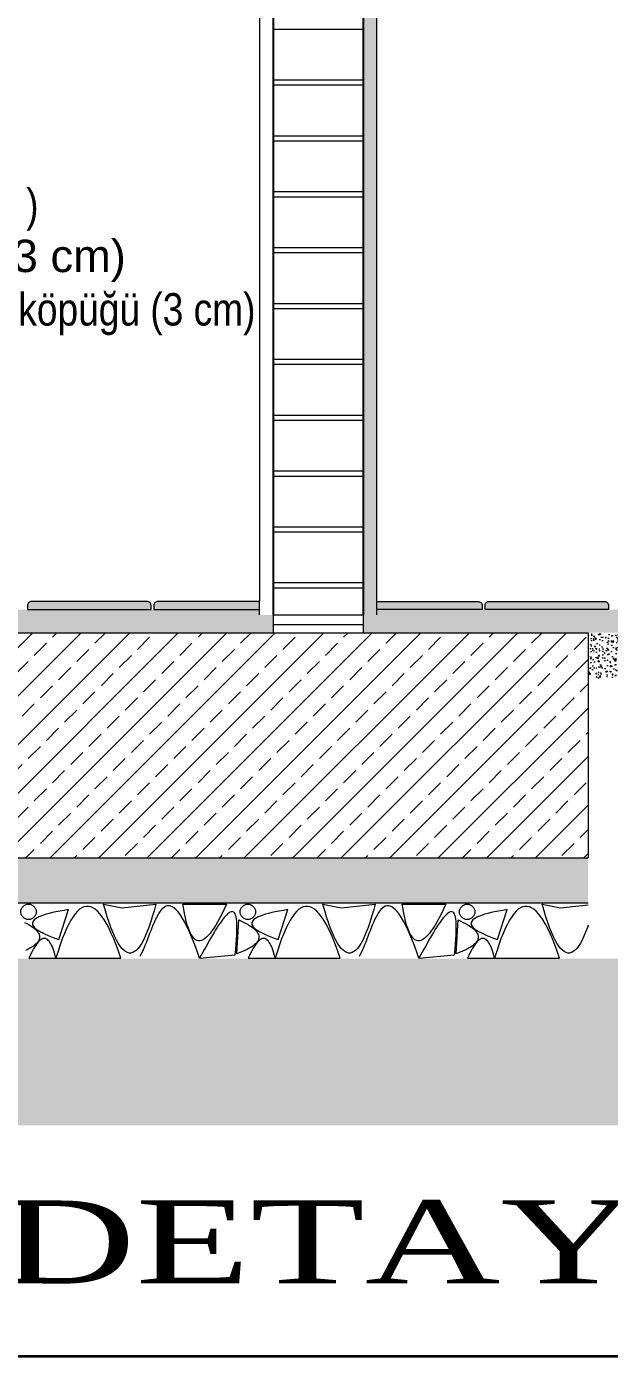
# Model space of a CAD drawing. Header units: millimetres. Extents: x 708 to 46452, y -4963 to 3960.
# Drawn here: x 39768 to 40055, y 1357 to 2012 of the extents above; entities that cross this region are included whole.
import ezdxf
from ezdxf.enums import TextEntityAlignment as Align

# ---------------------------------------------------------------- set-up
doc = ezdxf.new("R2010")
doc.units = ezdxf.units.MM
for name, color, linetype, lineweight in [('1', 7, 'Continuous', 0), ('101', 252, 'Continuous', 0), ('103', 31, 'Continuous', 0), ('155', 254, 'Continuous', 0), ('156', 254, 'Continuous', 0), ('160', 254, 'Continuous', 0), ('20', 1, 'Continuous', 0), ('61', 251, 'Continuous', 0), ('80', 3, 'Continuous', 0), ('BOYUT-pafta', 46, 'Continuous', 15), ('görünüş1', 251, 'Continuous', 35)]:
    doc.layers.add(name, color=color, linetype=linetype, lineweight=lineweight)
doc.layers.add('2', color=2, linetype='Continuous')
doc.styles.add('GENERATED_STYLE_8', font='arial.ttf')
doc.styles.add('STYLE1', font='times.ttf', dxfattribs={"width": 0.8, "height": 12.5})
pattern_1 = [(60, (-901604.135, -8959340.001), (-1.5754895597, 2.7288279678), [1.5754895628, -1.5754895628]), (120, (-901604.135, -8959340.001), (-3.1509791225, 1.8e-09), [1.5754895628, -1.5754895628]), (1e-14, (-901604.9226, -8959338.6367), (1.5754895628, 2.728827966), [1.5754895628, -1.5754895628])]
pattern_2 = [(37.5, (-105501.4372, -904256.4157), (-0.0282297965, 0.8634853653), [0, -0.6811716652, 0, -0.7618367308, 0, -0.7282262868]), (7.5, (-105501.4372, -904256.4157), (0.7931064114, 1.2647144307), [0, -0.3674741878, 0, -0.6139507772, 0, -0.23527310804]), (327.5, (-105501.9884, -904256.4157), (1.39556980415, 0.00253566484), [0, -0.2240696267, 0, -0.80665065614, 0, -1.0531272455]), (317.5, (-105501.9884, -904256.4157), (1.3471638526, 0.3933203956), [0, -0.11203481335, 0, -0.52880431903, 0, -0.6049879921])]
pattern_3 = [(50, (-100283.1247, -904851.9358), (-0.39159093277, 0.03425975088), [0.04094640515, -0.45041045667]), (355, (-100283.1247, -904851.9358), (-0.07575283006, 0.41066094447), [0.03275712412, -0.36032962096]), (100.4514447, (-100283.09206, -904851.93867), (0.31583810168, 0.37640117686), [0.03479908975, -0.38279030494]), (46.1842, (-100283.1247, -904851.82662), (-0.58266205966, 0.09036651932), [0.06141960773, -0.675615685]), (96.63555761, (-100283.07614, -904851.83416), (0.51028062245, 0.53182206525), [0.052198656, -0.57418597597]), (351.18415117, (-100283.1247, -904851.8266), (0.51028062248, 0.53182206522), [0.0491356154, -0.5404919718]), (21, (-100283.0701, -904851.85392), (-0.32588263999, 0.21981061616), [0.04094640515, -0.45041045667]), (326, (-100283.0701, -904851.85392), (0.13283836703, 0.39589685485), [0.03275712412, -0.36032836534]), (71.451445, (-100283.04294, -904851.87224), (0.4587210063, 0.17608624073), [0.03479908975, -0.38278964506]), (37.5, (-100283.1247, -904851.93581), (0.006638698165, 0.181744088155), [0, -0.35596074879, 0, -0.365787886025, 0, -0.36169324551]), (7.5, (-100283.1247, -904851.93581), (0.143623358177, 0.21532989002), [0, -0.20855369024, 0, -0.34777146776, 0, -0.137852897345]), (327.5, (-100283.24644, -904851.93581), (-0.291440810735, 0.012313463125), [0, -0.136488017174, 0, -0.42584261358, 0, -0.5650603911]), (317.5, (-100283.30104, -904851.93581), (0.31839146855, 0.05465214716), [0, -0.177434422326, 0, -0.28280317158, 0, -0.40127477049])]
pattern_4 = [(37.5, (-105439.1476, -904256.4157), (-0.0282297965, 0.8634853653), [0, -0.6811716652, 0, -0.7618367308, 0, -0.7282262868]), (7.5, (-105439.1476, -904256.4157), (0.7931064114, 1.2647144307), [0, -0.3674741878, 0, -0.6139507772, 0, -0.23527310804]), (327.5, (-105439.6988, -904256.4157), (1.39556980415, 0.00253566484), [0, -0.2240696267, 0, -0.80665065614, 0, -1.0531272455]), (317.5, (-105439.6988, -904256.4157), (1.3471638526, 0.3933203956), [0, -0.11203481335, 0, -0.52880431903, 0, -0.6049879921])]
pattern_5 = [(50, (-100220.8351, -904851.9358), (-0.39159093277, 0.03425975088), [0.04094640515, -0.45041045667]), (355, (-100220.8351, -904851.9358), (-0.07575283006, 0.41066094447), [0.03275712412, -0.36032962096]), (100.4514447, (-100220.80247, -904851.93867), (0.31583810168, 0.37640117686), [0.03479908975, -0.38279030494]), (46.1842, (-100220.8351, -904851.82662), (-0.58266205966, 0.09036651932), [0.06141960773, -0.675615685]), (96.63555761, (-100220.78655, -904851.83416), (0.51028062245, 0.53182206525), [0.052198656, -0.57418597597]), (351.18415117, (-100220.8351, -904851.8266), (0.51028062248, 0.53182206522), [0.0491356154, -0.5404919718]), (21, (-100220.7805, -904851.85392), (-0.32588263999, 0.21981061616), [0.04094640515, -0.45041045667]), (326, (-100220.7805, -904851.85392), (0.13283836703, 0.39589685485), [0.03275712412, -0.36032836534]), (71.451445, (-100220.75335, -904851.87224), (0.4587210063, 0.17608624073), [0.03479908975, -0.38278964506]), (37.5, (-100220.8351, -904851.93581), (0.006638698165, 0.181744088155), [0, -0.35596074879, 0, -0.365787886025, 0, -0.36169324551]), (7.5, (-100220.8351, -904851.93581), (0.143623358177, 0.21532989002), [0, -0.20855369024, 0, -0.34777146776, 0, -0.137852897345]), (327.5, (-100220.95685, -904851.93581), (-0.291440810735, 0.012313463125), [0, -0.136488017174, 0, -0.42584261358, 0, -0.5650603911]), (317.5, (-100221.01145, -904851.93581), (0.31839146855, 0.05465214716), [0, -0.177434422326, 0, -0.28280317158, 0, -0.40127477049])]

msp = doc.modelspace()

# ---------------------------------------------------------------- hatches: boundary and pattern name
at = {"layer": '101', "linetype": 'Continuous'}
msp.add_hatch(color=256, dxfattribs=at).paths.add_polyline_path([(39933.9, 1721.943), (39940.556, 1721.943), (39940.556, 2301.083), (40228.99, 2301.083), (40228.99, 2423.112), (40222.334, 2423.112), (40222.334, 2307.739), (39933.9, 2307.739)])
h = msp.add_hatch(dxfattribs=at)
h.set_pattern_fill('ANSI33', color=256, scale=0.106417, style=0, pattern_type=2)
h.set_pattern_definition([(45, (-325549.343, -3578400.623), (-11.95481533, 11.95481533), []), (45, (-325537.389, -3578400.623), (-11.95481533, 11.95481533), [8.45333099, -4.226665494])])
h.paths.add_polyline_path([(40044.836, 1713.121), (39282.227, 1713.121), (39282.227, 1602.185), (40044.836, 1602.185)])
h = msp.add_hatch(dxfattribs=at)
h.set_pattern_fill('AR_CONC', color=256, scale=0.106417, style=0, pattern_type=2)
h.set_pattern_definition([(50, (40044.836, 1663.422), (-5.81624, 0.50885), [0.60817, -6.68988]), (355, (40044.836, 1663.422), (-1.12515, 6.09949), [0.48654, -5.35192]), (100.4514, (40045.3205, 1663.3796), (4.6911, 5.59063), [0.51687, -5.68553]), (46.184, (40044.836, 1665.044), (-8.6542, 1.3422), [0.91226, -10.0348]), (96.6356, (40045.557, 1664.932), (7.5791, 7.89907), [0.7753, -8.5283]), (351.184, (40044.836, 1665.044), (7.5791, 7.8991), [0.7298, -8.02785]), (21, (40045.6467, 1664.6383), (-4.84029, 3.26481), [0.60817, -6.68988]), (326, (40045.6467, 1664.6383), (1.97303, 5.8802), [0.48654, -5.3519]), (71.4514, (40046.05, 1664.366), (6.81331, 2.61538), [0.51687, -5.68552]), (37.5, (40044.8358, 1663.422), (0.098604, 2.699418), [0, -5.28703, 0, -5.43299, 0, -5.372175]), (7.5, (40044.8358, 1663.422), (2.133216, 3.19826), [0, -3.097617, 0, -5.1654, 0, -2.04751]), (327.5, (40043.0275, 1663.422), (-4.328727, 0.18289), [0, -2.027236, 0, -6.32498, 0, -8.39276]), (317.5, (40042.2166, 1663.422), (4.72902, 0.81174), [0, -2.63541, 0, -4.20043, 0, -5.96007])])
h.paths.add_polyline_path([(40178.403, 1713.121), (40044.836, 1713.121), (40044.836, 1690.934), (40178.403, 1690.934)])
h = msp.add_hatch(dxfattribs=at)
h.set_pattern_fill('AR_CONC', color=256, scale=0.106417, style=0, pattern_type=2)
h.set_pattern_definition([(50, (39282.227, 1552.486), (-5.81624, 0.508855), [0.60817, -6.68988]), (355, (39282.227, 1552.486), (-1.125145, 6.099485), [0.486537, -5.35192]), (100.45144, (39282.712, 1552.4435), (4.691096, 5.59063), [0.516866, -5.685527]), (46.1842, (39282.227, 1554.108), (-8.65419, 1.3422), [0.91226, -10.03482]), (96.6356, (39282.948, 1553.996), (7.57912, 7.89907), [0.7753, -8.5283]), (351.1842, (39282.227, 1554.108), (7.57912, 7.89907), [0.7298, -8.02785]), (21, (39283.038, 1553.702), (-4.840286, 3.264814), [0.60817, -6.68988]), (326, (39283.038, 1553.702), (1.97303, 5.880197), [0.486537, -5.351903]), (71.45144, (39283.4414, 1553.43), (6.813314, 2.615383), [0.516866, -5.685517]), (37.5, (39282.2272, 1552.4859), (0.0986036, 2.6994177), [0, -5.287032, 0, -5.432993, 0, -5.372175]), (7.5, (39282.2272, 1552.486), (2.133216, 3.198263), [0, -3.097617, 0, -5.165397, 0, -2.047508]), (327.5, (39280.4189, 1552.4859), (-4.3287266, 0.18289), [0, -2.027236, 0, -6.324976, 0, -8.392757]), (317.5, (39279.608, 1552.486), (4.72902, 0.81174), [0, -2.635407, 0, -4.200433, 0, -5.960074])])
h.paths.add_polyline_path([(40044.836, 1602.185), (39282.227, 1602.185), (39282.227, 1579.998), (40044.836, 1579.998)])
h = msp.add_hatch(dxfattribs=at)
h.set_pattern_fill('EARTH', color=256, scale=0.106417, style=0, pattern_type=2)
h.set_pattern_definition([(45, (-325544.0585, -3578400.4453), (-1.2951049466, 1.2951049465), []), (45, (-325544.49, -3578400.0136), (-2.590209893, 2.590209893), []), (45, (-325544.922, -3578399.582), (-2.590209893, 2.590209893), []), (135.000000001, (-325545.35357, -3578399.15017), (0.43170164885, 0.43170164884), [1.8315549801, -1.8315549801])])
h.paths.add_polyline_path([(40178.403, 1552.486), (39282.227, 1552.486), (39282.227, 1470.393), (40178.403, 1470.393)])
at = {"layer": '103', "linetype": 'Continuous'}
h = msp.add_hatch(dxfattribs=at)
h.set_pattern_fill('TRIANG', color=256, scale=0.106417, style=0, pattern_type=2)
h.set_pattern_definition(pattern_1)
h.paths.add_polyline_path([(39889.525, 1721.943), (39282.227, 1721.943), (39282.227, 1713.121), (39889.525, 1713.121)])
h = msp.add_hatch(dxfattribs=at)
h.set_pattern_fill('TRIANG', color=256, scale=0.106417, style=0, pattern_type=2)
h.set_pattern_definition(pattern_1)
h.paths.add_polyline_path([(39933.9, 1721.943), (39933.9, 1713.121), (40178.403, 1713.121), (40178.403, 1721.943)])
at = {"layer": '156', "linetype": 'Continuous'}
h = msp.add_hatch(dxfattribs=at)
h.set_pattern_fill('AR_SAND', color=256, scale=0.106417, style=0, pattern_type=2)
h.set_pattern_definition(pattern_2)
h.paths.add_polyline_path([(39770.575, 1728.559, 0.4142136), (39768.546, 1726.53), (39768.546, 1724.501), (39829.416, 1724.501), (39829.416, 1726.53, 0.414216), (39827.387, 1728.559)])
h = msp.add_hatch(dxfattribs=at)
h.set_pattern_fill('AR_SAND', color=256, scale=0.106417, style=0, pattern_type=2)
h.set_pattern_definition(pattern_4)
h.paths.add_polyline_path([(39832.865, 1728.559, 0.4142136), (39830.836, 1726.53), (39830.836, 1724.501), (39882.869, 1724.501), (39882.869, 1728.559)])
h = msp.add_hatch(dxfattribs=at)
h.set_pattern_fill('AR_SAND', color=256, scale=0.106417, style=0, pattern_type=2)
h.set_pattern_definition(pattern_4)
h.paths.add_polyline_path([(39940.556, 1724.501), (39992.589, 1724.501), (39992.589, 1726.53, 0.4142136), (39990.56, 1728.559), (39940.556, 1728.559)])
h = msp.add_hatch(dxfattribs=at)
h.set_pattern_fill('AR_SAND', color=256, scale=0.106417, style=0, pattern_type=2)
h.set_pattern_definition(pattern_2)
h.paths.add_polyline_path([(39996.038, 1728.559, 0.4142136), (39994.009, 1726.53), (39994.009, 1724.501), (40054.879, 1724.501), (40054.879, 1726.53, 0.4142136), (40052.85, 1728.559)])
at = {"layer": '61', "linetype": 'Continuous'}
h = msp.add_hatch(dxfattribs=at)
h.set_pattern_fill('AR_CONC', color=256, scale=0.106417, style=0, pattern_type=2)
h.set_pattern_definition([(50, (-100345.4143, -904851.9358), (-0.39159093277, 0.03425975088), [0.04094640515, -0.45041045667]), (355, (-100345.4143, -904851.9358), (-0.07575283006, 0.41066094447), [0.03275712412, -0.36032962096]), (100.4514447, (-100345.38166, -904851.93867), (0.31583810168, 0.37640117686), [0.03479908975, -0.38279030494]), (46.1842, (-100345.4143, -904851.82662), (-0.58266205966, 0.09036651932), [0.06141960773, -0.675615685]), (96.63555761, (-100345.36573, -904851.83416), (0.51028062245, 0.53182206525), [0.052198656, -0.57418597597]), (351.18415117, (-100345.4143, -904851.8266), (0.51028062248, 0.53182206522), [0.0491356154, -0.5404919718]), (21, (-100345.3597, -904851.85392), (-0.32588263999, 0.21981061616), [0.04094640515, -0.45041045667]), (326, (-100345.3597, -904851.85392), (0.13283836703, 0.39589685485), [0.03275712412, -0.36032836534]), (71.451445, (-100345.33254, -904851.87224), (0.4587210063, 0.17608624073), [0.03479908975, -0.38278964506]), (37.5, (-100345.41429, -904851.93581), (0.006638698165, 0.181744088155), [0, -0.35596074879, 0, -0.365787886025, 0, -0.36169324551]), (7.5, (-100345.41429, -904851.93581), (0.143623358177, 0.21532989002), [0, -0.20855369024, 0, -0.34777146776, 0, -0.137852897345]), (327.5, (-100345.53603, -904851.93581), (-0.291440810735, 0.012313463125), [0, -0.136488017174, 0, -0.42584261358, 0, -0.5650603911]), (317.5, (-100345.59063, -904851.93581), (0.31839146855, 0.05465214716), [0, -0.177434422326, 0, -0.28280317158, 0, -0.40127477049])])
h.paths.add_polyline_path([(39706.257, 1724.501), (39706.257, 1721.943), (39768.546, 1721.943), (39768.546, 1724.501)])
h = msp.add_hatch(dxfattribs=at)
h.set_pattern_fill('AR_CONC', color=256, scale=0.106417, style=0, pattern_type=2)
h.set_pattern_definition(pattern_3)
h.paths.add_polyline_path([(39768.546, 1724.501), (39768.546, 1721.943), (39830.836, 1721.943), (39830.836, 1724.501)])
h = msp.add_hatch(dxfattribs=at)
h.set_pattern_fill('AR_CONC', color=256, scale=0.106417, style=0, pattern_type=2)
h.set_pattern_definition(pattern_5)
h.paths.add_polyline_path([(39830.836, 1721.943), (39882.869, 1721.943), (39882.869, 1724.501), (39830.836, 1724.501)])
h = msp.add_hatch(dxfattribs=at)
h.set_pattern_fill('AR_CONC', color=256, scale=0.106417, style=0, pattern_type=2)
h.set_pattern_definition(pattern_5)
h.paths.add_polyline_path([(39940.556, 1721.943), (39992.589, 1721.943), (39992.589, 1724.501), (39940.556, 1724.501)])
h = msp.add_hatch(dxfattribs=at)
h.set_pattern_fill('AR_CONC', color=256, scale=0.106417, style=0, pattern_type=2)
h.set_pattern_definition(pattern_3)
h.paths.add_polyline_path([(39992.589, 1724.501), (39992.589, 1721.943), (40054.879, 1721.943), (40054.879, 1724.501)])
h = msp.add_hatch(dxfattribs=at)
h.set_pattern_fill('AR_CONC', color=256, scale=0.106417, style=0, pattern_type=2)
h.set_pattern_definition(pattern_5)
h.paths.add_polyline_path([(40054.879, 1724.501), (40054.879, 1721.943), (40117.168, 1721.943), (40117.168, 1724.501)])

# ---------------------------------------------------------------- linework, layer by layer
at = {"layer": '1', "linetype": 'Continuous'}
for p, q in [((39882.869, 2230.736), (39882.869, 1728.559)), ((39940.556, 2230.736), (39940.556, 1728.559))]:
    msp.add_line(p, q, dxfattribs=at)
at = {"layer": '1', "linetype": 'Continuous', "flags": 128}
for points in [[(39882.869, 1721.943), (39882.869, 1728.559)], [(39940.556, 1728.559), (39940.556, 1721.943)]]:
    msp.add_lwpolyline(points, dxfattribs=at)
at = {"layer": '101', "linetype": 'Continuous'}
for p, q in [((39889.525, 2010.548), (39933.9, 2010.548)), ((39889.525, 1985.52), (39933.9, 1985.52)), ((39889.525, 1983.025), (39933.9, 1983.025)), ((39889.525, 1957.996), (39933.9, 1957.996)), ((39889.525, 1955.501), (39933.9, 1955.501)), ((39889.525, 1930.473), (39933.9, 1930.473)), ((39889.525, 1927.978), (39933.9, 1927.978)), ((39889.525, 1902.949), (39933.9, 1902.949)), ((39889.525, 1900.454), (39933.9, 1900.454)), ((39889.525, 1875.426), (39933.9, 1875.426)), ((39889.525, 1872.931), (39933.9, 1872.931)), ((39889.525, 1847.902), (39933.9, 1847.902)), ((39889.525, 1845.407), (39933.9, 1845.407)), ((39889.525, 1820.379), (39933.9, 1820.379)), ((39889.525, 1817.883), (39933.9, 1817.883)), ((39889.525, 1792.855), (39933.9, 1792.855)), ((39889.525, 1790.36), (39933.9, 1790.36)), ((39889.525, 1765.332), (39933.9, 1765.332)), ((39889.525, 1762.836), (39933.9, 1762.836)), ((39889.525, 1737.808), (39933.9, 1737.808)), ((39889.525, 1735.313), (39933.9, 1735.313))]:
    msp.add_line(p, q, dxfattribs=at)
at = {"layer": '155', "linetype": 'Continuous', "flags": 128}
for points in [[(39815.056, 1577.557), (39831.737, 1579.368), (39830.878, 1576.159), (39830.017, 1573.18), (39829.154, 1570.431), (39828.289, 1567.91), (39827.422, 1565.619), (39826.553, 1563.556), (39825.682, 1561.723), (39824.809, 1560.119), (39823.934, 1558.744), (39823.057, 1557.598), (39822.178, 1556.682), (39821.297, 1555.994), (39820.414, 1555.536), (39819.528, 1555.307), (39818.641, 1555.307), (39817.752, 1555.536), (39816.861, 1555.994), (39815.967, 1556.682), (39815.072, 1557.598), (39814.175, 1558.744), (39813.276, 1560.119), (39812.374, 1561.723), (39811.471, 1563.556), (39810.566, 1565.619), (39809.658, 1567.91), (39808.749, 1570.431), (39807.838, 1573.18), (39806.924, 1576.159), (39806.009, 1579.368)], [(39866.602, 1579.368), (39865.503, 1576.969), (39864.43, 1574.742), (39863.382, 1572.686), (39862.36, 1570.801), (39861.364, 1569.088), (39860.393, 1567.546), (39859.448, 1566.175), (39858.528, 1564.976), (39857.633, 1563.948), (39856.765, 1563.092), (39855.922, 1562.406), (39855.104, 1561.892), (39854.312, 1561.55), (39853.545, 1561.378), (39852.805, 1561.378), (39852.089, 1561.55), (39851.399, 1561.892), (39850.735, 1562.406), (39850.096, 1563.092), (39849.483, 1563.948), (39848.895, 1564.976), (39848.333, 1566.175), (39847.797, 1567.546), (39847.286, 1569.088), (39846.8, 1570.801), (39846.34, 1572.686), (39845.906, 1574.742), (39845.497, 1576.969), (39845.114, 1579.368)], [(39923.148, 1577.557), (39939.829, 1579.368), (39938.97, 1576.159), (39938.109, 1573.18), (39937.246, 1570.431), (39936.381, 1567.91), (39935.514, 1565.619), (39934.645, 1563.556), (39933.774, 1561.723), (39932.901, 1560.119), (39932.026, 1558.744), (39931.149, 1557.598), (39930.27, 1556.682), (39929.389, 1555.994), (39928.506, 1555.536), (39927.62, 1555.307), (39926.733, 1555.307), (39925.844, 1555.536), (39924.953, 1555.994), (39924.059, 1556.682), (39923.164, 1557.598), (39922.267, 1558.744), (39921.368, 1560.119), (39920.466, 1561.723), (39919.563, 1563.556), (39918.658, 1565.619), (39917.75, 1567.91), (39916.841, 1570.431), (39915.929, 1573.18), (39915.016, 1576.159), (39914.101, 1579.368)], [(39974.694, 1579.368), (39973.595, 1576.969), (39972.522, 1574.742), (39971.474, 1572.686), (39970.452, 1570.801), (39969.456, 1569.088), (39968.485, 1567.546), (39967.54, 1566.175), (39966.62, 1564.976), (39965.725, 1563.948), (39964.857, 1563.092), (39964.014, 1562.406), (39963.196, 1561.892), (39962.404, 1561.55), (39961.637, 1561.378), (39960.896, 1561.378), (39960.181, 1561.55), (39959.491, 1561.892), (39958.827, 1562.406), (39958.188, 1563.092), (39957.575, 1563.948), (39956.987, 1564.976), (39956.425, 1566.175), (39955.889, 1567.546), (39955.378, 1569.088), (39954.892, 1570.801), (39954.432, 1572.686), (39953.998, 1574.742), (39953.589, 1576.969), (39953.206, 1579.368)], [(39782.542, 1552.814), (39814.491, 1552.814), (39813.323, 1556.213), (39812.16, 1559.368), (39811.002, 1562.281), (39809.849, 1564.952), (39808.7, 1567.379), (39807.556, 1569.564), (39806.416, 1571.506), (39805.282, 1573.205), (39804.152, 1574.661), (39803.027, 1575.875), (39801.906, 1576.846), (39800.79, 1577.574), (39799.679, 1578.06), (39798.573, 1578.302), (39797.471, 1578.302), (39796.374, 1578.06), (39795.282, 1577.574), (39794.194, 1576.846), (39793.112, 1575.875), (39792.033, 1574.661), (39790.96, 1573.205), (39789.891, 1571.506), (39788.827, 1569.564), (39787.768, 1567.379), (39786.713, 1564.952), (39785.663, 1562.281), (39784.618, 1559.368), (39783.578, 1556.213), (39782.542, 1552.814), (39782.206, 1554.104), (39781.861, 1555.302), (39781.508, 1556.408), (39781.146, 1557.421), (39780.775, 1558.342), (39780.396, 1559.171), (39780.007, 1559.908), (39779.61, 1560.553), (39779.205, 1561.106), (39778.79, 1561.567), (39778.367, 1561.935), (39777.935, 1562.212), (39777.494, 1562.396), (39777.045, 1562.488), (39776.586, 1562.488), (39776.119, 1562.396), (39775.644, 1562.212), (39775.159, 1561.935), (39774.666, 1561.567), (39774.164, 1561.106), (39773.653, 1560.553), (39773.134, 1559.908), (39772.606, 1559.171), (39772.069, 1558.342), (39771.523, 1557.421), (39770.969, 1556.408), (39770.406, 1555.302), (39769.834, 1554.104), (39769.253, 1552.814)], [(39788.762, 1576.709), (39786.554, 1576.352), (39784.491, 1575.985), (39782.574, 1575.607), (39780.804, 1575.219), (39779.179, 1574.819), (39777.7, 1574.409), (39776.367, 1573.988), (39775.18, 1573.556), (39774.139, 1573.114), (39773.244, 1572.661), (39772.494, 1572.197), (39771.891, 1571.722), (39771.433, 1571.237), (39771.122, 1570.741), (39770.956, 1570.234), (39770.936, 1569.716), (39771.062, 1569.187), (39771.334, 1568.648), (39771.752, 1568.098), (39772.316, 1567.537), (39773.025, 1566.966), (39773.881, 1566.384), (39774.883, 1565.791), (39776.03, 1565.187), (39777.323, 1564.572), (39778.762, 1563.947), (39780.348, 1563.311), (39782.079, 1562.664), (39783.956, 1562.006)], [(39890.634, 1552.814), (39922.583, 1552.814), (39921.415, 1556.213), (39920.252, 1559.368), (39919.094, 1562.281), (39917.941, 1564.952), (39916.792, 1567.379), (39915.648, 1569.564), (39914.508, 1571.506), (39913.374, 1573.205), (39912.244, 1574.661), (39911.119, 1575.875), (39909.998, 1576.846), (39908.882, 1577.574), (39907.771, 1578.06), (39906.665, 1578.302), (39905.563, 1578.302), (39904.466, 1578.06), (39903.374, 1577.574), (39902.286, 1576.846), (39901.204, 1575.875), (39900.125, 1574.661), (39899.052, 1573.205), (39897.983, 1571.506), (39896.919, 1569.564), (39895.86, 1567.379), (39894.805, 1564.952), (39893.755, 1562.281), (39892.71, 1559.368), (39891.67, 1556.213), (39890.634, 1552.814), (39890.298, 1554.104), (39889.953, 1555.302), (39889.6, 1556.408), (39889.238, 1557.421), (39888.867, 1558.342), (39888.488, 1559.171), (39888.099, 1559.908), (39887.702, 1560.553), (39887.297, 1561.106), (39886.882, 1561.567), (39886.459, 1561.935), (39886.027, 1562.212), (39885.586, 1562.396), (39885.137, 1562.488), (39884.678, 1562.488), (39884.211, 1562.396), (39883.736, 1562.212), (39883.251, 1561.935), (39882.758, 1561.567), (39882.256, 1561.106), (39881.745, 1560.553), (39881.226, 1559.908), (39880.698, 1559.171), (39880.161, 1558.342), (39879.615, 1557.421), (39879.061, 1556.408), (39878.498, 1555.302), (39877.926, 1554.104), (39877.345, 1552.814)], [(39896.854, 1576.709), (39894.646, 1576.352), (39892.583, 1575.985), (39890.666, 1575.607), (39888.896, 1575.219), (39887.271, 1574.819), (39885.792, 1574.409), (39884.459, 1573.988), (39883.272, 1573.556), (39882.231, 1573.114), (39881.336, 1572.661), (39880.586, 1572.197), (39879.983, 1571.722), (39879.525, 1571.237), (39879.214, 1570.741), (39879.048, 1570.234), (39879.028, 1569.716), (39879.154, 1569.187), (39879.426, 1568.648), (39879.844, 1568.098), (39880.408, 1567.537), (39881.117, 1566.966), (39881.973, 1566.384), (39882.975, 1565.791), (39884.122, 1565.187), (39885.415, 1564.572), (39886.854, 1563.947), (39888.44, 1563.311), (39890.171, 1562.664), (39892.047, 1562.006)], [(39998.726, 1552.814), (40030.675, 1552.814), (40029.507, 1556.213), (40028.344, 1559.368), (40027.186, 1562.281), (40026.032, 1564.952), (40024.884, 1567.379), (40023.74, 1569.564), (40022.6, 1571.506), (40021.466, 1573.205), (40020.336, 1574.661), (40019.211, 1575.875), (40018.09, 1576.846), (40016.974, 1577.574), (40015.863, 1578.06), (40014.757, 1578.302), (40013.655, 1578.302), (40012.558, 1578.06), (40011.466, 1577.574), (40010.378, 1576.846), (40009.295, 1575.875), (40008.217, 1574.661), (40007.144, 1573.205), (40006.075, 1571.506), (40005.011, 1569.564), (40003.952, 1567.379), (40002.897, 1564.952), (40001.847, 1562.281), (40000.802, 1559.368), (39999.762, 1556.213), (39998.726, 1552.814), (39998.39, 1554.104), (39998.045, 1555.302), (39997.692, 1556.408), (39997.33, 1557.421), (39996.959, 1558.342), (39996.58, 1559.171), (39996.191, 1559.908), (39995.794, 1560.553), (39995.388, 1561.106), (39994.974, 1561.567), (39994.551, 1561.935), (39994.119, 1562.212), (39993.678, 1562.396), (39993.228, 1562.488), (39992.77, 1562.488), (39992.303, 1562.396), (39991.828, 1562.212), (39991.343, 1561.935), (39990.85, 1561.567), (39990.348, 1561.106), (39989.837, 1560.553), (39989.318, 1559.908), (39988.79, 1559.171), (39988.253, 1558.342), (39987.707, 1557.421), (39987.153, 1556.408), (39986.59, 1555.302), (39986.018, 1554.104), (39985.437, 1552.814)], [(40004.946, 1576.709), (40002.738, 1576.352), (40000.675, 1575.985), (39998.758, 1575.607), (39996.988, 1575.219), (39995.363, 1574.819), (39993.884, 1574.409), (39992.551, 1573.988), (39991.364, 1573.556), (39990.323, 1573.114), (39989.428, 1572.661), (39988.678, 1572.197), (39988.075, 1571.722), (39987.617, 1571.237), (39987.306, 1570.741), (39987.14, 1570.234), (39987.12, 1569.716), (39987.246, 1569.187), (39987.518, 1568.648), (39987.936, 1568.098), (39988.5, 1567.537), (39989.209, 1566.966), (39990.065, 1566.384), (39991.066, 1565.791), (39992.214, 1565.187), (39993.507, 1564.572), (39994.946, 1563.947), (39996.532, 1563.311), (39998.263, 1562.664), (40000.139, 1562.006)], [(39872.609, 1571.666), (39873.964, 1571.044), (39875.219, 1570.425), (39876.376, 1569.809), (39877.434, 1569.197), (39878.393, 1568.588), (39879.254, 1567.983), (39880.015, 1567.381), (39880.678, 1566.782), (39881.241, 1566.187), (39881.706, 1565.595), (39882.072, 1565.006), (39882.34, 1564.421), (39882.508, 1563.839), (39882.578, 1563.26), (39882.549, 1562.685), (39882.42, 1562.113), (39882.194, 1561.545), (39881.868, 1560.98), (39881.443, 1560.418), (39880.92, 1559.859), (39880.297, 1559.304), (39879.576, 1558.753), (39878.756, 1558.204), (39877.838, 1557.659), (39876.82, 1557.118), (39875.703, 1556.58), (39874.488, 1556.045), (39873.174, 1555.513), (39871.761, 1554.985)], [(39980.701, 1571.666), (39982.056, 1571.044), (39983.311, 1570.425), (39984.468, 1569.809), (39985.526, 1569.197), (39986.485, 1568.588), (39987.346, 1567.983), (39988.107, 1567.381), (39988.77, 1566.782), (39989.333, 1566.187), (39989.798, 1565.595), (39990.164, 1565.006), (39990.432, 1564.421), (39990.6, 1563.839), (39990.67, 1563.26), (39990.64, 1562.685), (39990.512, 1562.113), (39990.285, 1561.545), (39989.96, 1560.98), (39989.535, 1560.418), (39989.012, 1559.859), (39988.389, 1559.304), (39987.668, 1558.753), (39986.848, 1558.204), (39985.93, 1557.659), (39984.912, 1557.118), (39983.795, 1556.58), (39982.58, 1556.045), (39981.266, 1555.513), (39979.853, 1554.985)]]:
    msp.add_lwpolyline(points, close=True, dxfattribs=at)
for points in [[(40044.836, 1568.966), (40044.473, 1567.91), (40043.606, 1565.619), (40042.737, 1563.556), (40041.866, 1561.723), (40040.993, 1560.119), (40040.118, 1558.744), (40039.241, 1557.598), (40038.362, 1556.682), (40037.481, 1555.994), (40036.597, 1555.536), (40035.712, 1555.307), (40034.825, 1555.307), (40033.936, 1555.536), (40033.045, 1555.994), (40032.151, 1556.682), (40031.256, 1557.598), (40030.359, 1558.744), (40029.46, 1560.119), (40028.558, 1561.723), (40027.655, 1563.556), (40026.75, 1565.619), (40025.842, 1567.91), (40024.933, 1570.431), (40024.021, 1573.18), (40023.108, 1576.159), (40022.193, 1579.368), (40031.24, 1577.557), (40044.836, 1579.033)], [(39853.313, 1552.814), (39870.843, 1554.373), (39871.138, 1557.193), (39871.375, 1559.787), (39871.553, 1562.16), (39871.674, 1564.318), (39871.741, 1566.268), (39871.755, 1568.016), (39871.718, 1569.568), (39871.631, 1570.93), (39871.496, 1572.109), (39871.314, 1573.11), (39871.088, 1573.94), (39870.818, 1574.605), (39870.507, 1575.112), (39870.157, 1575.465), (39869.768, 1575.672), (39869.343, 1575.739), (39868.883, 1575.672), (39868.389, 1575.477), (39867.865, 1575.161), (39867.31, 1574.729), (39866.728, 1574.187), (39866.118, 1573.543), (39865.484, 1572.802), (39864.827, 1571.97), (39864.148, 1571.053), (39863.45, 1570.058), (39862.733, 1568.991), (39861.999, 1567.858), (39861.251, 1566.666), (39860.489, 1565.419), (39859.716, 1564.126), (39858.933, 1562.791), (39858.142, 1561.421), (39857.344, 1560.023), (39856.541, 1558.601), (39855.735, 1557.164), (39854.927, 1555.716), (39854.119, 1554.264), (39853.313, 1552.814), (39851.948, 1556.665), (39850.634, 1560.155), (39849.371, 1563.297), (39848.156, 1566.105), (39846.988, 1568.59), (39845.866, 1570.767), (39844.787, 1572.647), (39843.749, 1574.244), (39842.753, 1575.569), (39841.794, 1576.637), (39840.873, 1577.459), (39839.987, 1578.049), (39839.135, 1578.42), (39838.314, 1578.583), (39837.524, 1578.552), (39836.763, 1578.34), (39836.028, 1577.959), (39835.319, 1577.423), (39834.634, 1576.744), (39833.97, 1575.934), (39833.327, 1575.007), (39832.703, 1573.975), (39832.096, 1572.852), (39831.504, 1571.649), (39830.926, 1570.38), (39830.359, 1569.058), (39829.804, 1567.695), (39829.257, 1566.304), (39828.717, 1564.898), (39828.183, 1563.489), (39827.652, 1562.091), (39827.123, 1560.716), (39826.595, 1559.377), (39826.066, 1558.087), (39825.534, 1556.858), (39824.997, 1555.704), (39824.454, 1554.636), (39823.904, 1553.669)], [(39961.405, 1552.814), (39978.935, 1554.373), (39979.23, 1557.193), (39979.467, 1559.787), (39979.645, 1562.16), (39979.766, 1564.318), (39979.833, 1566.268), (39979.847, 1568.016), (39979.81, 1569.568), (39979.723, 1570.93), (39979.588, 1572.109), (39979.406, 1573.11), (39979.18, 1573.94), (39978.91, 1574.605), (39978.599, 1575.112), (39978.249, 1575.465), (39977.86, 1575.672), (39977.435, 1575.739), (39976.975, 1575.672), (39976.481, 1575.477), (39975.957, 1575.161), (39975.402, 1574.729), (39974.82, 1574.187), (39974.21, 1573.543), (39973.576, 1572.802), (39972.919, 1571.97), (39972.24, 1571.053), (39971.542, 1570.058), (39970.825, 1568.991), (39970.091, 1567.858), (39969.343, 1566.666), (39968.581, 1565.419), (39967.808, 1564.126), (39967.025, 1562.791), (39966.234, 1561.421), (39965.436, 1560.023), (39964.633, 1558.601), (39963.827, 1557.164), (39963.019, 1555.716), (39962.211, 1554.264), (39961.405, 1552.814), (39960.04, 1556.665), (39958.726, 1560.155), (39957.463, 1563.297), (39956.248, 1566.105), (39955.08, 1568.59), (39953.958, 1570.767), (39952.879, 1572.647), (39951.841, 1574.244), (39950.845, 1575.569), (39949.886, 1576.637), (39948.965, 1577.459), (39948.079, 1578.049), (39947.227, 1578.42), (39946.406, 1578.583), (39945.616, 1578.552), (39944.855, 1578.34), (39944.12, 1577.959), (39943.411, 1577.423), (39942.726, 1576.744), (39942.062, 1575.934), (39941.419, 1575.007), (39940.795, 1573.975), (39940.188, 1572.852), (39939.596, 1571.649), (39939.018, 1570.38), (39938.451, 1569.058), (39937.896, 1567.695), (39937.349, 1566.304), (39936.809, 1564.898), (39936.274, 1563.489), (39935.744, 1562.091), (39935.215, 1560.716), (39934.687, 1559.377), (39934.158, 1558.087), (39933.626, 1556.858), (39933.089, 1555.704), (39932.546, 1554.636), (39931.996, 1553.669)], [(39767.127, 1570.425), (39768.284, 1569.809), (39769.342, 1569.197), (39770.301, 1568.588), (39771.162, 1567.983), (39771.923, 1567.381), (39772.586, 1566.782), (39773.149, 1566.187), (39773.614, 1565.595), (39773.981, 1565.006), (39774.248, 1564.421), (39774.416, 1563.839), (39774.486, 1563.26), (39774.457, 1562.685), (39774.328, 1562.113), (39774.102, 1561.545), (39773.776, 1560.98), (39773.351, 1560.418), (39772.828, 1559.859), (39772.205, 1559.304), (39771.484, 1558.753), (39770.664, 1558.204), (39769.746, 1557.659), (39768.728, 1557.118), (39767.611, 1556.58)]]:
    msp.add_lwpolyline(points, dxfattribs=at)
at = {"layer": '155', "linetype": 'Continuous'}
for centre in [(39769.015, 1575.595), (39877.107, 1575.595), (39985.199, 1575.595)]:
    msp.add_circle(centre, 3.807, dxfattribs=at)
at = {"layer": '160', "linetype": 'Continuous'}
for p, q in [((39889.525, 1721.943), (39889.525, 1713.121)), ((39933.9, 1721.943), (39933.9, 1713.121))]:
    msp.add_line(p, q, dxfattribs=at)
at = {"layer": '2', "linetype": 'Continuous'}
for p, q in [((39889.525, 2307.739), (39889.525, 1721.943)), ((39933.9, 2307.739), (39933.9, 1721.943))]:
    msp.add_line(p, q, dxfattribs=at)
at = {"layer": '20', "linetype": 'Continuous'}
for p, q in [((39889.525, 1721.943), (39933.9, 1721.943)), ((39889.525, 1717.129), (39933.9, 1717.129))]:
    msp.add_line(p, q, dxfattribs=at)
at = {"layer": '80', "linetype": 'Continuous'}
for p, q in [((39282.227, 1713.121), (40044.836, 1713.121)), ((40044.836, 1713.121), (40044.836, 1602.185)), ((39282.227, 1602.185), (40044.836, 1602.185)), ((39282.227, 1579.998), (40044.836, 1579.998))]:
    msp.add_line(p, q, dxfattribs=at)
at = {"layer": '80', "linetype": 'Continuous', "flags": 128}
for points in [[(39829.416, 1726.53, -0.0006094), (39829.416, 1726.525, 0.4149277), (39827.387, 1728.559), (39770.575, 1728.559, -0.0006094), (39770.58, 1728.559, 0.4149277), (39768.546, 1726.53), (39768.546, 1724.501), (39829.416, 1724.501)], [(39994.009, 1726.53, 0.0006094), (39994.009, 1726.525, -0.4149277), (39996.038, 1728.559), (40052.85, 1728.559, 0.0006094), (40052.845, 1728.559, -0.4149277), (40054.879, 1726.53), (40054.879, 1724.501), (39994.009, 1724.501)]]:
    msp.add_lwpolyline(points, format="xyb", close=True, dxfattribs=at)
for points in [[(39882.869, 1728.559), (39832.865, 1728.559, -0.0006094), (39832.87, 1728.559, 0.4149277), (39830.836, 1726.53), (39830.836, 1724.501), (39882.869, 1724.501)], [(39940.556, 1728.559), (39990.56, 1728.559, 0.0006094), (39990.555, 1728.559, -0.4149277), (39992.589, 1726.53), (39992.589, 1724.501), (39940.556, 1724.501)]]:
    msp.add_lwpolyline(points, format="xyb", dxfattribs=at)
at = {"layer": 'görünüş1'}
msp.add_lwpolyline([(46304.326, 1356.56), (37465.416, 1356.56), (37465.356, 3959.23), (46304.266, 3943.825)], close=True, dxfattribs=at)

# ---------------------------------------------------------------- texts
at = {"layer": '1', "linetype": 'Continuous', "insert": (39773.95, 1931.95), "char_height": 15.96249, "attachment_point": 3, "style": 'GENERATED_STYLE_8'}
msp.add_mtext('\\A1;{\\fArial Narrow|b0|i0|c162|p34;3.3seramik kaplama ( 1.5 cm )}', dxfattribs=at)
at = {"layer": '1', "linetype": 'Continuous', "char_height": 15.96249, "width": 370.86289, "attachment_point": 3, "style": 'GENERATED_STYLE_8'}
for s, insert in [('\\A1;4.6 çimento harçlı şap (3 cm)', (39817, 1906.795)), ('\\A1;{\\fArial Narrow|b0|i0|c162|p34;10.3.2.1.2 ekstrüde polistiren köpüğü (3 cm)}', (39880.882, 1880.468))]:
    msp.add_mtext(s, dxfattribs=dict(at, insert=insert))
at = {"layer": 'BOYUT-pafta', "style": 'STYLE1', "width": 1.5}
msp.add_text('SİSTEM DETAYI ', height=40.83768, dxfattribs=at).set_placement((39402.813, 1433.379), align=Align.TOP_LEFT)

doc.saveas('drawing.dxf')
